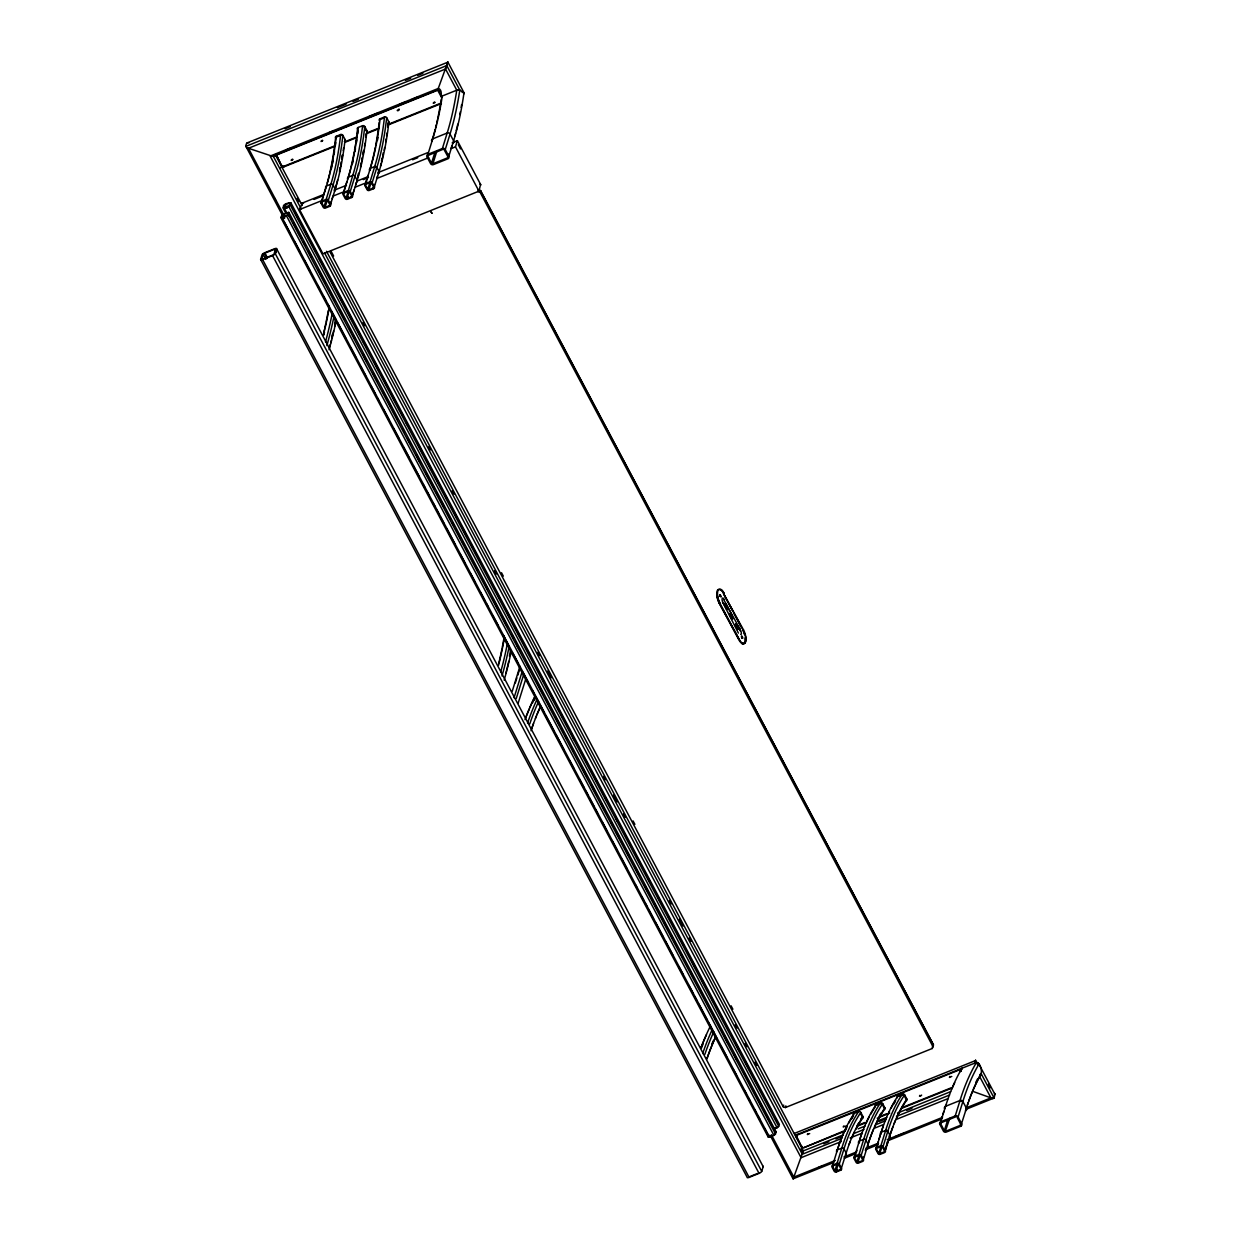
<?xml version="1.0" encoding="UTF-8"?>
<svg xmlns="http://www.w3.org/2000/svg" width="1241" height="1241" viewBox="0 0 1241 1241"><rect width="100%" height="100%" fill="white"/><g stroke="black" fill="none" stroke-linecap="round" stroke-linejoin="round"><path stroke-width="1.5" d="M334.62 145.926A673.165 197.133 68.1 0 0 335.551 138.278L335.38 137.41A1.644 1.474 17.2 0 1 336.264 136.293L340.654 134.54A1.66 1.489 17.2 0 1 342.842 135.347L345.076 139.519A678.098 198.576 68.1 0 1 335.241 189.144L330.54 204.346A1.644 1.489 17.2 0 1 329.811 206.316L325.421 208.069A1.644 1.489 17.2 0 1 323.234 207.278L321.047 203.152L325.747 187.949A1.644 1.489 17.2 0 1 326.476 185.979A671.505 196.652 68.1 0 0 336.264 136.293M980.064 1074.784L980.157 1074.318M302.308 203.183L299.515 209.589L322.986 253.878L478.964 191.161L480.546 184.428A2.358 1.024 20.4 0 0 480.019 184.056L479.74 183.901M974.976 1061.644L975.597 1060.171M793.635 1177.6L803.268 1150.996M248.976 142.793C245.547 141.49 244.617 148.331 248.448 148.268L272.973 156.459L437.608 90.267L447.861 62.081L447.365 63.415M841.382 1141.503L801.097 1157.698L270.15 156.071L438.306 88.452C443.471 89.647 439.733 99.466 442.292 95.991L456.781 90.19C460.302 87.801 465.437 96.007 463.994 92.718L447.861 62.05L447.148 63.865M770.599 1136.213L793.139 1178.95L793.852 1177.135L835.348 1160.459M807.705 1133.576C806.479 1136.058 808.775 1133.173 809.69 1133.653M843.585 1126.037C842.36 1128.519 844.656 1125.634 845.571 1126.114M919.922 1095.338C918.231 1097.54 922.125 1095.291 921.598 1095.058M949.784 1076.443C948.558 1078.925 950.87 1076.04 951.785 1076.521M719.733 594.966L719.764 596.332M741.715 637.285L741.622 636.276M741.451 636.323L742.444 638.215M431.915 213.266L430.968 211.87L431.992 213.173M975.566 1060.372L974.712 1063.118M334.031 146.717L283.91 166.868A1.644 1.489 17.2 0 1 281.723 166.092L276.743 155.59A1.644 1.489 17.2 0 1 276.65 154.442M281.723 166.092L276.743 155.59M283.91 166.868L284.127 166.185A1.644 1.489 17.2 0 1 281.94 165.394M260.626 259.447L262.068 254.762A2.637 0.853 -27.9 0 1 264.736 252.73L274.68 248.727A2.637 0.853 -27.9 0 1 276.681 248.898L763.184 1166.664L761.726 1171.349A2.637 0.853 -27.9 0 1 759.058 1173.381L749.114 1177.383A2.637 0.853 -27.9 0 1 747.113 1177.213L260.626 259.447A2.637 0.853 -27.9 0 0 262.611 259.602L272.555 255.599A2.637 0.853 -27.9 0 0 275.223 253.567L276.681 248.898M261.789 258.966L263.387 254.048M290.859 202.779C285.601 214.445 276.929 203.772 290.859 202.779L779.41 1124.408L778.185 1127.138L774.167 1128.922M283.646 207.48L284.375 205.261M280.854 217.485L282.064 214.771L288.765 212.273L776.245 1132.056L774.508 1135.127L768.334 1137.283L280.885 217.702L287.571 215.205L288.796 212.49M281.583 217.191L282.312 214.972M275.502 249.363L273.904 254.281M321.047 203.152A1.644 1.489 17.2 0 1 321.776 201.197L326.476 185.979L330.866 184.226A1.644 1.489 17.2 0 1 333.053 185.018L335.241 189.144A1.644 1.489 17.2 0 1 334.512 191.114A679.742 199.056 68.1 0 0 336.637 183.73M322.551 200.328L321.776 202.857L324.149 207.231M321.776 201.197L326.15 199.429L330.866 184.226A671.505 196.652 68.1 0 0 340.654 134.54M323.963 206.999L326.321 199.382M327.407 199.785L325.064 207.387L329.687 205.463M330.54 204.346L328.353 200.22L333.053 185.018A673.165 197.133 68.1 0 0 342.857 135.347M329.439 205.618L330.23 203.09M329.811 206.316L331.378 201.244M332.154 198.715L332.945 196.171M343.741 191.812L346.875 181.667M366.979 130.708A678.098 198.576 68.1 0 1 357.16 180.333L352.46 195.535A1.644 1.489 17.2 0 1 351.715 197.505L347.34 199.258A1.644 1.489 17.2 0 1 345.153 198.467L342.95 194.341A1.644 1.489 17.2 0 1 343.695 192.386L348.395 177.168A671.505 196.652 68.1 0 0 358.184 127.482L362.574 125.729A1.66 1.489 17.2 0 1 364.761 126.535L366.979 130.708A1.66 1.489 17.2 0 1 366.762 132.353M346.068 198.42L352.785 175.415A671.505 196.652 68.1 0 0 362.574 125.729M932.937 1046.551L480.143 192.371L477.956 191.579L478.468 189.904L480.67 190.695L933.449 1044.875L932.208 1048.505L785.367 1107.561L783.18 1106.77L330.385 252.575L331.394 250.729M349.326 190.974L346.968 198.576L351.606 196.652M347.34 199.258L348.116 196.73M352.46 195.535L350.257 191.409L354.973 176.206A673.165 197.133 68.1 0 0 364.776 126.535M351.358 196.807L352.134 194.279M351.715 197.505L354.073 189.904M355.64 184.831L356.431 182.303A1.644 1.489 17.2 0 0 357.16 180.333L354.973 176.206A1.644 1.489 17.2 0 0 352.785 175.415L348.395 177.168A1.644 1.489 17.2 0 0 347.666 179.138A673.165 197.133 68.1 0 0 350.458 169.21M379.389 120.656A1.66 1.505 17.2 0 1 379.591 119.012L384.493 116.918A1.66 1.489 17.2 0 1 386.68 117.724L388.898 121.897A678.098 198.576 68.1 0 1 379.079 171.522L374.363 186.724A1.644 1.489 17.2 0 1 373.634 188.694L369.26 190.447A1.644 1.489 17.2 0 1 367.057 189.656L364.87 185.529L368.019 175.4M364.87 185.529A1.644 1.489 17.2 0 1 365.599 183.575L370.314 168.357A671.505 196.652 68.1 0 0 380.103 118.671L379.591 119.012M366.39 182.706L365.599 185.235L367.988 189.609M366.762 181.729L365.971 184.257L370.345 182.489M367.786 189.361L374.689 166.604A671.505 196.652 68.1 0 0 384.493 116.918M371.245 182.163L368.887 189.764L373.525 187.841M374.363 186.724L372.176 182.598L376.892 167.395A673.165 197.133 68.1 0 0 386.68 117.724M373.277 187.996L374.425 184.49M373.634 188.694L374.425 186.15M376.768 178.549L377.559 176.02M398.997 108.944C398.904 112.481 395.026 109.828 399.013 109.813M463.607 93.975L463.994 92.718A821.34 240.521 68.1 0 1 453.617 140.807L448.823 156.273A2.141 1.924 17.2 0 1 447.877 158.817L433.404 164.634A2.141 1.924 17.2 0 1 430.565 163.61L426.982 156.862A2.141 1.924 17.2 0 1 427.928 154.318L432.721 138.852A811.118 237.527 68.1 0 0 442.292 95.991M428.734 153.9L427.928 156.49L431.759 163.548M431.511 163.223L434.707 152.922M436.925 150.859L432.938 163.734L447.396 157.917L448.203 155.342M427.928 154.318L442.401 148.501L447.179 133.035A811.118 237.527 68.1 0 0 456.766 90.174L445.55 69.015L446.776 65.571L245.889 146.345L282.002 214.491M448.823 156.273L445.255 149.525L450.033 134.059A813.258 238.163 68.1 0 0 459.79 90.112L446.776 65.571M448.668 154.07L447.877 156.645L444.045 149.587M451.057 148.517L451.864 145.942M478.964 191.161L455.478 146.872L457.402 140.636L456.859 141.986M480.143 192.371L480.67 190.695L478.468 189.904M512.254 691.206L519.948 666.324M515.325 682.922L516.876 677.958M517.745 675.306L519.296 670.342M514.069 697.737L521.763 672.855M516.256 698.528L523.454 675.306M518.226 702.964L526.153 677.772M768.303 1137.066L768.939 1135.003M783.18 1106.77L783.692 1105.095M785.367 1107.561L785.894 1105.871M796.443 1137.082L796.644 1136.399A1.644 1.489 17.2 0 1 797.389 1134.429L797.172 1135.112A1.644 1.489 17.2 0 0 796.443 1137.082L801.639 1146.886A1.644 1.489 17.2 0 0 803.827 1147.677L844.997 1131.125M801.639 1146.886L796.644 1136.399M803.827 1147.677L843.415 1131.156M832.711 1165.066L837.101 1163.313A1.644 1.489 17.2 0 1 839.288 1164.105L841.476 1168.231A1.644 1.489 17.2 0 1 840.746 1170.185L836.356 1171.954A1.644 1.489 17.2 0 1 834.169 1171.163L831.982 1167.036A1.644 1.489 17.2 0 1 832.711 1165.066L837.411 1149.864A679.742 199.056 68.1 0 1 854.227 1113.41L858.601 1111.657A1.66 1.489 17.2 0 1 860.804 1112.463L863.022 1116.636A1.675 1.505 17.2 0 1 862.278 1118.637A671.505 196.652 68.1 0 0 855.918 1129.201M833.502 1164.213L832.711 1166.742L835.1 1171.116M837.101 1163.313L841.801 1148.096A679.742 199.056 68.1 0 1 858.601 1111.657M834.898 1170.868L837.256 1163.267M838.342 1163.67L836 1171.271L840.374 1169.503L841.165 1166.974M836.356 1171.954L837.148 1169.425M839.288 1164.105L843.989 1148.887A678.098 198.576 68.1 0 1 860.804 1112.448M840.746 1170.185L846.176 1153.029A673.165 197.133 68.1 0 1 863.022 1116.636M884.942 1107.825A673.165 197.133 68.1 0 0 868.095 1144.218L863.395 1159.42A1.644 1.489 17.2 0 1 862.666 1161.374L858.276 1163.143A1.644 1.489 17.2 0 1 856.088 1162.352L853.901 1158.225A1.644 1.489 17.2 0 1 854.63 1156.255L859.33 1141.053A679.742 199.056 68.1 0 1 876.146 1104.599L880.521 1102.83A1.66 1.489 17.2 0 1 882.723 1103.637L885.112 1108.399A1.644 1.489 17.2 0 1 884.212 1109.811A671.505 196.652 68.1 0 0 874.936 1126.254M855.778 1154.409L854.63 1157.931L857.019 1162.305M856.197 1152.858L856.988 1150.329M854.63 1156.255L859.005 1154.502L863.72 1139.285A679.742 199.056 68.1 0 1 880.521 1102.83M856.817 1162.057L859.175 1154.456M860.261 1154.844L857.919 1162.46L862.293 1160.692L863.084 1158.163M863.395 1159.42L861.207 1155.278L865.908 1140.076A678.098 198.576 68.1 0 1 882.723 1103.637M865.427 1150.547L866.218 1148.018M863.441 1157.17L862.666 1159.715L860.277 1155.34M878.954 1139.269L880.521 1134.212A1.644 1.489 17.2 0 1 881.25 1132.242A679.742 199.056 68.1 0 1 898.05 1095.787L902.44 1094.019A1.66 1.489 17.2 0 1 904.627 1094.826L906.861 1099.014A673.165 197.133 68.1 0 0 890.014 1135.391L885.314 1150.609A1.644 1.489 17.2 0 1 884.569 1152.563L880.195 1154.332A1.644 1.489 17.2 0 1 878.008 1153.541L875.82 1149.414L876.596 1146.87M877.387 1144.342L878.163 1141.813M875.82 1149.414A1.644 1.489 17.2 0 1 876.549 1147.444L881.25 1132.242L885.64 1130.473A1.644 1.489 17.2 0 1 887.827 1131.265L890.014 1135.391A1.644 1.489 17.2 0 1 889.285 1137.361M877.325 1146.575L878.116 1144.047M876.549 1147.444L880.924 1145.676L885.64 1130.473A679.742 199.056 68.1 0 1 902.44 1094.019M878.923 1153.494L881.079 1145.645M882.18 1146.032L879.822 1153.634L884.212 1151.881L884.988 1149.337M885.314 1150.609L883.111 1146.467L887.827 1131.265A678.098 198.576 68.1 0 1 904.642 1094.826M886.57 1144.28L887.346 1141.736M885.36 1148.359L886.152 1145.831M885.36 1150.035L886.152 1147.491M886.927 1144.962L887.718 1142.434M932.208 1048.505L933.449 1044.875L480.422 190.804M939.825 1124.315A2.141 1.924 17.2 0 1 940.771 1121.771L955.229 1115.954A2.141 1.924 17.2 0 1 958.083 1116.978L961.666 1123.726A2.141 1.924 17.2 0 1 960.705 1126.27L946.247 1132.087A2.141 1.924 17.2 0 1 943.393 1131.063L939.825 1124.315L942.214 1116.59M943.005 1114.015L943.812 1111.44M940.771 1121.771L945.564 1106.305A823.497 241.157 68.1 0 1 962.008 1068.253L960.674 1071.479L962.008 1068.253M947.535 1120.375L944.339 1130.691L940.771 1123.943L941.562 1121.368M958.254 1070.347L958.471 1069.664A1.644 1.489 17.2 0 1 960.658 1070.456L960.441 1071.138A1.644 1.489 17.2 0 0 958.254 1070.347L797.172 1135.112M945.363 1131.28L949.753 1118.312M955.229 1115.954L960.022 1100.488A823.497 241.157 68.1 0 1 976.481 1062.436C980.762 1062.327 983.291 1074.008 979.723 1076.738A811.226 237.558 68.1 0 0 973.378 1089.536M958.083 1116.978L962.876 1101.512A821.309 240.506 68.1 0 1 978.932 1064.142L976.481 1062.436L795.465 1135.205M961.03 1122.81L960.239 1125.385L945.766 1131.203M960.705 1126.27L966.444 1108.26A813.274 238.163 68.1 0 1 981.057 1073.481L994.072 1098.021L991.466 1098.068L972.866 1091.382M966.739 1107.624L990.938 1097.882C996.756 1101.372 993.405 1089.645 995.111 1094.655L978.932 1064.126M330.385 252.575L331.114 250.62M932.441 1046.38L933.061 1044.705M438.306 88.452L437.608 90.267M727.598 607.919L726.559 609.222L724.201 604.77L724.697 603.669L727.598 607.919L727.102 609.021L724.744 604.569L725.24 603.467M731.942 619.368L729.584 614.915L730.08 613.83L732.966 618.08L732.485 619.166L730.127 614.729L730.623 613.628M737.868 629.327L738.348 628.225L735.991 623.773L735.51 624.875L737.868 629.327L734.967 625.076M737.325 629.528L738.348 628.225M289.386 205.292L290.13 203.074L292.845 208.193M287.323 215.003L288.067 212.785L291.666 219.595M774.787 1134.569L775.516 1132.35L773.717 1128.953M334.403 190.261L334.512 189.439M370.423 169.21L370.314 170.033M859.455 1141.906L859.33 1142.728M889.177 1136.508L889.285 1135.686M357.501 128.056L358.184 127.482A1.675 1.505 17.2 0 0 357.47 129.467A673.165 197.133 68.1 0 1 356.927 134.09M721.005 596.828L720.261 594.765L719.563 595.727M906.845 1099.014A1.66 1.505 17.2 0 1 906.644 1100.658L906.132 1100.984A671.505 196.652 68.1 0 0 896.84 1117.443M377.978 172.794L378.35 171.816M428.083 155.42L442.866 149.385M832.82 1165.919L837.458 1163.996M854.739 1157.108L859.377 1155.185M876.658 1148.297L881.296 1146.374M990.938 1097.882L979.723 1076.723L981.057 1073.481M979.723 1076.723L981.135 1073.946M246.928 142.979L447.815 62.205M285.011 128.754L290.239 126.644M337.381 107.688L346.099 104.182M353.08 101.374L358.323 99.28M405.45 80.324L410.693 78.214M417.674 75.406L422.902 73.297M445.55 69.015L248.448 148.268L283.553 214.476M285.694 150.13L290.89 148.036M329.005 132.709L334.201 130.631M368.841 116.701L377.497 113.21M400.005 104.166L405.202 102.072M412.136 99.28L417.333 97.201M277.255 154.318L436.553 90.267M336.637 136.991L341.027 135.238M380.475 119.369L383.391 118.19M280.419 167.675L334.248 146.035M344.951 141.738L355.717 137.394M366.467 133.082L377.217 128.754M387.937 124.441L439.95 103.53M344.765 142.405L357.299 137.363M366.25 133.764L378.769 128.738M387.719 125.139L441.424 103.546M284.267 207.526L288.657 205.773M301.408 203.431L323.948 194.372M334.341 190.183L346.472 185.312M356.865 181.124L367.274 176.951M379.405 172.065L427.928 152.565M452.189 142.808L457.386 140.714L480.872 184.956M314.02 199.429L322.52 196M363.334 179.604L368.437 177.541M412.648 159.763L417.752 157.716M287.71 212.645L283.057 214.491L284.856 217.904M299.515 209.589L322.815 200.204M333.565 195.892L344.331 191.564L343.695 194.046L345.882 198.172M355.081 187.236L365.847 182.908M376.597 178.58L428.595 157.685M451.895 148.315L455.478 146.872M343.695 192.386L348.069 190.618A1.644 1.489 17.2 0 1 350.257 191.409M365.599 183.575L369.989 181.806A1.644 1.489 17.2 0 1 372.176 182.598M282.203 217.237L286.593 215.484M322.133 201.88L326.523 200.111M344.052 193.069L348.442 191.3M272.725 255.057L262.347 259.183M774.275 1128.581L777.192 1127.402M769.653 1136.818L774.043 1135.05M794.457 1133.374L975.504 1060.574L977.691 1064.716M876.503 1105.297L880.893 1103.528M898.422 1096.486L902.812 1094.717M857.733 1125.401L864.899 1122.516M879.217 1116.76L886.369 1113.891M902.486 1107.406L950.808 1087.985M857.515 1126.083L866.466 1122.485M877.216 1118.172L889.735 1113.13M902.269 1108.089L952.374 1087.938M842.732 1135.05L803.361 1150.888L326.492 251.287M858.152 1128.845L864.993 1126.099M876.984 1121.275L885.547 1117.831M897.522 1113.022L950.606 1091.677M823.667 1143.799L828.864 1141.72M835.798 1138.928L840.979 1136.834M879.093 1121.523L884.29 1119.429M906.799 1110.369L911.995 1108.291M841.693 1138.416L802.322 1154.254L324.553 252.962M853.684 1133.591L863.953 1129.465M875.944 1124.641L884.507 1121.197M896.483 1116.388L949.567 1095.043M757.568 1173.49L748.85 1176.964M850.132 1137.981L862.402 1133.049M874.657 1128.116L883.421 1124.594M895.676 1119.661L948.233 1098.533M843.989 1156.984L856.088 1152.113M866.466 1147.941L878.566 1143.07M887.206 1139.595L942.54 1117.35M818.083 1167.703L823.326 1165.594M894.901 1136.818L903.619 1133.312M793.17 1178.795L833.704 1162.507M844.283 1158.256L854.847 1154.006M865.427 1149.755L876.006 1145.49M888.339 1140.541L941.205 1119.273M965.87 1109.361L994.072 1098.021M941.252 1122.655L955.71 1116.853M723.441 593.601L743.514 629.885A8.237 2.978 69.7 0 1 745.701 636.261A11.96 4.328 69.7 0 1 742.552 643.303L741.839 643.552A11.96 4.328 69.7 0 0 744.895 642.186A11.96 4.328 69.7 0 1 742.009 643.505A8.237 2.978 69.7 0 1 738.736 639.596L719.191 603.11A8.237 2.978 69.7 0 1 717.019 596.735A11.96 4.328 69.7 0 1 720.168 589.677L720.881 589.428A8.237 2.978 69.7 0 1 724.155 593.353L723.612 593.539A8.237 2.978 69.7 0 0 722.743 592.066M717.019 596.735L717.732 596.471A11.96 4.328 69.7 0 1 720.695 589.475A8.237 2.978 69.7 0 1 723.984 593.4M723.937 600.039L740.35 629.776A3.521 1.272 69.7 0 1 741.203 634.275L740.675 634.477M719.191 603.11L739.279 639.394A8.237 2.978 69.7 0 0 742.552 643.303A11.96 4.328 69.7 0 0 745.531 636.307M722.541 603.157L723.084 602.955A3.521 1.272 69.7 0 1 722.215 598.457A3.521 1.272 69.7 0 1 724.48 599.837M732.966 618.08L730.08 613.83M735.991 623.773L737.821 628.427M737.17 624.983L740.35 629.776M743.514 629.885L742.801 630.133A8.237 2.978 69.7 0 1 743.343 631.235A8.237 2.978 69.7 0 0 742.987 630.087M738.411 633.096L723.084 602.955M289.774 202.935L285.12 204.781L286.935 208.193M775.005 1131.963L776.245 1132.056M960.503 1101.388L961.31 1101.372M885.996 1131.172L887.098 1131.559M742.413 638.277L741.653 637.626M976.915 1062.327L978.932 1064.142M459.294 89.91L456.766 90.174L459.558 90.004M375.371 167.225L376.163 167.69M302.618 203.214L303.518 203.431M720.928 596.719L720.23 594.951M742.816 638.014L742.118 636.245M742.273 638.215L741.529 637.331M371.261 182.644L373.634 187.019M349.341 191.455L351.715 195.83M327.422 200.266L329.811 204.641M882.196 1146.529L884.569 1150.903M838.358 1164.151L840.746 1168.526M903.82 1094.996L906.132 1099.309M881.901 1103.807L884.212 1108.12M988.457 1084.262L990.194 1087.55M724.496 595.215L742.102 628.427M724.325 595.261L732.237 610.2M734.005 613.535L741.048 626.814M725.706 603.359L731.88 615.009M724.697 603.669L727.055 608.121M739.093 639.441L719.733 602.909A8.237 2.978 69.7 0 1 717.546 596.533A8.237 2.978 69.7 0 0 719.904 602.847M438.988 90.484L439.857 92.129M440.726 93.773L441.61 95.433M437.639 90.112L441.532 97.45M458.332 144.763L460.535 148.92M957.137 1117.365L960.813 1124.47M364.032 126.83L366.25 131.003M860.82 1114.139L862.293 1116.931A673.165 197.133 68.1 0 0 860.633 1119.429M876.549 1149.119L878.737 1153.246M330.913 250.899L333.627 256.034M501.504 572.721L503.319 576.15M633.065 820.937L634.88 824.35M731.073 1005.799L732.888 1009.228M275.207 154.536L302.199 205.463M297.219 198.234L299.019 201.647M363.024 322.365L364.823 325.762M428.828 446.496L430.627 449.894M452.251 490.707L454.066 494.104M494.616 570.627L496.416 574.025M537.88 652.239L539.695 655.651M547.793 670.947L551.407 677.757M603.684 776.37L605.484 779.767M613.597 795.078L617.211 801.872M623.509 813.786L625.324 817.183M669.488 900.501L671.288 903.898M679.401 919.209L683 926.003M689.313 937.917L691.113 941.314M735.277 1024.632L737.092 1028.029M745.189 1043.34L747.004 1046.737M755.117 1062.032L756.917 1065.445M801.081 1148.763L802.88 1152.16M273.268 156.211L301.16 208.829M294.644 211.606L302.788 226.963M304.603 230.376L309.118 238.908M310.933 242.321L312.748 245.734M314.547 249.146L316.362 252.575M320.892 261.106L322.691 264.519M330.835 279.877L336.264 290.115M338.079 293.528L346.223 308.885M348.023 312.298L352.553 320.83M354.368 324.242L356.167 327.671M357.982 331.083L359.797 334.496M364.311 343.028L366.126 346.441M374.27 361.798L379.699 372.036M381.499 375.449L389.643 390.806M391.458 394.219L395.972 402.767M397.787 406.179L399.602 409.592M401.401 413.005L403.216 416.418M407.746 424.949L409.546 428.362M417.69 443.72L423.119 453.958M424.934 457.371L433.078 472.743M434.877 476.156L439.407 484.688M441.207 488.101L443.021 491.514M444.836 494.926L446.636 498.339M451.166 506.871L452.981 510.284M453.88 511.99L456.595 517.109M461.125 525.641L466.554 535.879M471.068 544.411L472.883 547.839M474.683 551.252L476.497 554.665M478.312 558.078L480.112 561.49M484.642 570.022L486.456 573.435M494.585 588.792L500.014 599.031M504.544 607.563L509.973 617.801M514.503 626.348L516.303 629.761M518.117 633.174L519.932 636.586M521.732 639.999L523.547 643.412M528.061 651.944L529.876 655.357M538.02 670.714L543.449 680.952M547.964 689.484L553.393 699.738M557.923 708.27L559.738 711.682M561.537 715.095L563.352 718.508M565.167 721.921L566.966 725.333M571.496 733.865L576.925 744.104M581.44 752.635L586.869 762.874M591.399 771.421L596.828 781.659M601.342 790.191L603.157 793.604M604.972 797.017L606.771 800.429M615.831 817.493L620.345 826.025M624.875 834.557L630.304 844.811M634.818 853.343L640.247 863.581M644.777 872.113L646.592 875.525M648.391 878.938L650.206 882.351M658.351 897.708L663.78 907.947M668.294 916.494L673.723 926.732M678.253 935.264L683.682 945.502M688.197 954.034L690.012 957.447M691.826 960.86L696.341 969.392M701.77 979.63L705.384 986.471M711.729 998.416L717.158 1008.654M721.673 1017.186L727.102 1027.424M731.632 1035.956L733.431 1039.369M735.246 1042.781L739.776 1051.313M745.205 1061.567L749.719 1070.099M755.149 1080.337L760.578 1090.575M765.108 1099.107L770.537 1109.345M775.051 1117.877L776.866 1121.29M319.464 258.997L321.279 262.409M362.884 340.918L364.699 344.331M406.319 422.84L408.134 426.268M572.784 736.89L574.599 740.303M616.219 818.812L618.018 822.225M693.114 963.885L694.929 967.297M736.534 1045.806L738.348 1049.219M290.223 204.843L778.774 1126.471M288.548 206.115L777.099 1127.759M293.481 223.008L297.995 231.509M299.795 234.921L301.594 238.319M303.409 241.731L305.208 245.144M309.723 253.645L311.538 257.058M319.651 272.384L325.064 282.607M329.579 291.123L335.008 301.33M339.522 309.847L344.936 320.069M349.45 328.586L351.25 331.983M353.049 335.396L354.864 338.793M362.977 354.119L366.591 360.929M372.921 372.858L377.435 381.375M382.849 391.582L390.962 406.908M392.776 410.321L397.291 418.837M402.705 429.06L404.504 432.457M409.018 440.974L410.833 444.371M416.247 454.594L420.761 463.11M426.175 473.333L434.303 488.659M436.103 492.056L444.231 507.383M446.031 510.796L450.545 519.312M452.345 522.709L454.159 526.122M455.959 529.519L460.473 538.036M462.288 541.448L464.087 544.846M465.887 548.258L467.702 551.656M472.216 560.172L477.63 570.395M482.144 578.911L487.558 589.134M492.072 597.635L500.201 612.961M502 616.374L507.414 626.596M511.928 635.097L513.727 638.51M515.542 641.923L520.057 650.424M525.47 660.646L529.985 669.163M535.398 679.385L543.527 694.712M545.326 698.109L553.455 713.435M555.254 716.848L559.769 725.365M561.584 728.762L563.383 732.174M565.182 735.572L566.997 738.984M571.512 747.501L573.311 750.898M581.44 766.224L586.853 776.447M591.368 784.964L596.781 795.186M601.296 803.687L606.709 813.91M611.224 822.426L613.023 825.839M614.838 829.236L619.352 837.753M621.152 841.15L622.966 844.563M624.766 847.975L629.28 856.476M634.694 866.699L639.208 875.215M644.622 885.438L652.75 900.764M654.55 904.162L662.678 919.488M664.478 922.901L668.992 931.417M670.807 934.814L672.606 938.227M674.406 941.624L676.221 945.037M680.735 953.553L682.534 956.951M690.663 972.277L694.277 979.087M700.591 991.016L706.005 1001.239M710.519 1009.74L715.933 1019.962M720.447 1028.479L722.262 1031.892M724.061 1035.289L728.576 1043.805M733.989 1054.028L737.604 1060.838M743.917 1072.751L748.432 1081.268M753.845 1091.491L761.974 1106.817M763.773 1110.214L768.288 1118.73M770.103 1122.143L771.902 1125.54M298.383 232.827L300.182 236.224M308.311 251.551L310.11 254.963M318.239 270.29L320.038 273.687M364.265 357.144L366.079 360.542M407.606 438.88L409.406 442.277M417.534 457.603L419.334 461.016M516.83 644.932L518.629 648.329M526.758 663.656L528.557 667.069M616.125 832.246L617.925 835.658M626.053 850.985L627.853 854.382M725.349 1038.298L727.148 1041.711M735.277 1057.037L737.076 1060.435M287.431 212.738L289.246 216.136M288.16 214.553L775.609 1134.119M284.158 207.883L286.873 213.002M282.917 207.774L285.632 212.894M286.485 215.825L773.934 1135.391M771.344 1134.693L793.852 1177.135M274.354 197.877L276.154 201.29M282.219 215.127L284.018 218.54M282.095 217.594L769.544 1137.159M284.282 222.31L289.696 232.517M294.21 241.033L299.639 251.256M304.154 259.772L309.567 269.98M317.68 285.306L319.495 288.719M324.01 297.235L325.809 300.632M327.608 304.045L329.423 307.442M331.223 310.855L335.737 319.371M337.552 322.769L345.665 338.095M351.079 348.318L355.593 356.834M361.022 367.057L362.822 370.454M363.722 372.16L365.537 375.558M370.95 385.78L375.465 394.297M377.264 397.709L379.063 401.107M383.578 409.623L388.991 419.846M393.506 428.362L398.935 438.569M403.449 447.086L408.863 457.309M413.377 465.825L418.791 476.032M423.305 484.548L425.105 487.961M426.92 491.358L428.719 494.771M433.233 503.288L435.033 506.685M436.848 510.098L438.647 513.495M440.446 516.908L444.061 523.718M446.776 528.821L454.889 544.147M460.318 554.37L464.832 562.887M470.246 573.109L474.76 581.61M480.174 591.833L484.688 600.349M486.488 603.762L488.302 607.159M492.801 615.676L498.23 625.898M502.745 634.415L508.158 644.622M512.673 653.138L518.086 663.361M522.601 671.877L525.3 676.981M526.215 678.687L528.014 682.085M532.529 690.601L534.328 694.014M536.143 697.411L537.942 700.824M539.742 704.221L544.256 712.737M546.071 716.15L554.184 731.476M555.999 734.874L564.128 750.2M569.541 760.423L574.056 768.939M579.469 779.162L583.984 787.663M585.783 791.075L587.598 794.488M589.397 797.885L593.912 806.402M595.711 809.815L597.526 813.212M602.04 821.728L606.554 830.245M611.968 840.467L617.382 850.674M621.896 859.191L627.31 869.414M635.439 884.74L637.238 888.137M641.752 896.654L643.552 900.066M645.367 903.464L647.166 906.876M648.981 910.273L653.495 918.79M655.295 922.203L663.423 937.529M665.223 940.926L673.351 956.253M678.765 966.475L683.279 974.992M688.693 985.214L693.207 993.715M695.007 997.128L696.822 1000.541M698.621 1003.938L706.75 1019.264M708.549 1022.677L716.678 1038.003M721.192 1046.52L726.606 1056.727M732.919 1068.656L736.534 1075.466M744.662 1090.792L746.462 1094.19M748.276 1097.602L750.076 1101M754.59 1109.516L756.389 1112.929M758.204 1116.326L760.004 1119.739M764.518 1128.255L769.032 1136.772M276.309 252.683L274.509 249.286L264.566 253.273L267.28 258.376M275.223 253.567L761.726 1171.349M272.555 255.599L759.058 1173.381M264.736 252.73L266.551 256.127M263.232 254.296L265.931 259.4M262.611 259.602L749.114 1177.383M966.848 1106.584A811.226 237.558 68.1 0 0 965.498 1110.819A2.141 1.924 17.2 0 0 966.444 1108.26L962.876 1101.512A2.141 1.924 17.2 0 0 960.022 1100.488L945.564 1106.305A2.141 1.924 17.2 0 0 944.603 1108.865A821.309 240.506 68.1 0 1 945.735 1105.328M967.313 1105.204A811.226 237.558 68.1 0 1 968.259 1102.473M968.74 1101.124A811.226 237.558 68.1 0 1 970.741 1095.85M971.253 1094.562A811.226 237.558 68.1 0 1 972.835 1090.777M951.94 1088.791A821.309 240.506 68.1 0 1 954.701 1082.71M975.845 1082.338A812.141 237.838 68.1 0 1 977.613 1078.863M442.401 148.501A2.141 1.924 17.2 0 1 445.255 149.525M452.655 143.351A2.141 1.924 17.2 0 0 453.617 140.807L450.033 134.059A2.141 1.924 17.2 0 0 447.179 133.035L432.721 138.852A2.141 1.924 17.2 0 0 431.775 141.396A813.258 238.163 68.1 0 0 432.659 138.449M441.253 99.233A813.258 238.163 68.1 0 1 437.794 118.081M437.437 119.725A813.258 238.163 68.1 0 1 436.708 122.968M436.336 124.581A813.258 238.163 68.1 0 1 435.575 127.745M435.172 129.312A813.258 238.163 68.1 0 1 433.093 136.96M461.636 104.57A823.481 241.157 68.1 0 1 461.14 107.471M460.364 111.752A823.481 241.157 68.1 0 1 459.822 114.575M457.789 124.178A823.481 241.157 68.1 0 1 457.153 126.846M456.843 128.164A823.481 241.157 68.1 0 1 456.192 130.786M455.525 133.361A823.481 241.157 68.1 0 1 454.827 135.921M379.203 122.207A673.165 197.133 68.1 0 1 375.651 145.693M375.371 147.09A673.165 197.133 68.1 0 1 372.052 161.671M371.711 162.943A673.165 197.133 68.1 0 1 369.585 170.327A1.644 1.489 17.2 0 1 370.314 168.357L374.689 166.604A1.644 1.489 17.2 0 1 376.892 167.395L379.079 171.522A1.644 1.489 17.2 0 1 378.35 173.476A679.742 199.056 68.1 0 0 379.436 169.831M387.812 126.954A679.742 199.056 68.1 0 0 388.185 123.883A1.66 1.489 17.2 0 0 388.898 121.897M387.037 133.02A679.742 199.056 68.1 0 1 386.603 135.983M386.168 138.914A679.742 199.056 68.1 0 1 385.687 141.815M384.679 147.477A679.742 199.056 68.1 0 1 384.152 150.254M383.298 154.349A679.742 199.056 68.1 0 1 382.709 157.033M382.414 158.352A679.742 199.056 68.1 0 1 381.468 162.276M381.142 163.564A679.742 199.056 68.1 0 1 380.475 166.108M378.009 137.348A672.343 196.885 68.1 0 1 377.512 140.202M388.169 122.192A678.098 198.576 68.1 0 1 387.812 125.279M383.298 152.674A678.098 198.576 68.1 0 1 382.709 155.358M382.104 157.995A678.098 198.576 68.1 0 1 381.468 160.601M335.272 323.234A1074.566 314.687 68.1 0 1 334.62 326.367M333.596 331.006A1074.566 314.687 68.1 0 1 331.812 338.576M331.44 340.065A1074.566 314.687 68.1 0 1 330.68 343.012M330.292 344.486A1074.566 314.687 68.1 0 1 329.517 347.387M336.001 321.279A1072.938 314.206 68.1 0 1 329.036 349.714M334.124 315.571A1068.082 312.779 68.1 0 1 326.848 345.587M331.921 314.78A1066.36 312.282 68.1 0 1 325.468 341.942M329.361 306.899A1066.36 312.282 68.1 0 1 323.405 334.961M329.206 305.581A1068.082 312.779 68.1 0 1 328.632 308.854M328.338 310.483A1068.082 312.779 68.1 0 1 326.166 321.667M325.84 323.218A1068.082 312.779 68.1 0 1 324.832 327.872M324.475 329.392A1068.082 312.779 68.1 0 1 323.761 332.433M332.541 333.907A1072.938 314.206 68.1 0 1 331.812 336.916M335.225 320.969A1073.651 314.407 68.1 0 1 334.574 324.118M324.506 332.138A1068.082 312.779 68.1 0 1 323.777 335.132M845.447 1154.983A1.644 1.489 17.2 0 0 846.176 1153.029L843.989 1148.887A1.644 1.489 17.2 0 0 841.801 1148.096L837.411 1149.864A1.644 1.489 17.2 0 0 836.682 1151.834A678.098 198.576 68.1 0 1 847.138 1126.021M848.658 1123.214A678.098 198.576 68.1 0 1 853.498 1115.395M849.015 1144.605A671.505 196.652 68.1 0 1 850.302 1141.332M851.636 1138.152A671.505 196.652 68.1 0 1 854.444 1132.087M853.389 1115.116A1.66 1.489 17.2 0 1 854.227 1113.41M857.081 1125.711A672.343 196.885 68.1 0 1 858.648 1123.012M845.338 1130.629A678.92 198.824 68.1 0 1 846.765 1127.635M851.326 1119.227A678.92 198.824 68.1 0 1 852.939 1116.621M880.924 1145.676A1.644 1.489 17.2 0 1 883.111 1146.467M880.521 1134.212A678.098 198.576 68.1 0 1 882.847 1127.185M885.36 1120.545A678.098 198.576 68.1 0 1 886.695 1117.365M888.075 1114.278A678.098 198.576 68.1 0 1 889.502 1111.284M890.976 1108.384A678.098 198.576 68.1 0 1 895.676 1100.271M890.418 1133.809A671.505 196.652 68.1 0 1 892.853 1126.983M894.125 1123.71A671.505 196.652 68.1 0 1 895.459 1120.53M897.336 1097.758A1.66 1.489 17.2 0 1 898.05 1095.787M893.582 1104.304A678.92 198.824 68.1 0 1 895.149 1101.605M356.725 135.61A673.165 197.133 68.1 0 1 355.686 143.072M355.469 144.53A673.165 197.133 68.1 0 1 354.507 150.301M354.259 151.712A673.165 197.133 68.1 0 1 352.025 162.68M351.73 163.998A673.165 197.133 68.1 0 1 350.784 167.923M366.079 134.23A679.742 199.056 68.1 0 1 365.723 137.301M364.916 143.32A679.742 199.056 68.1 0 1 364.466 146.267M363.768 150.626A679.742 199.056 68.1 0 1 363.024 154.892M362.232 159.065A679.742 199.056 68.1 0 1 361.674 161.811M361.395 163.16A679.742 199.056 68.1 0 1 360.495 167.163M358.556 174.919A679.742 199.056 68.1 0 1 357.873 177.416M358.013 130.724A673.165 197.133 68.1 0 1 357.656 133.795M356.85 139.814A673.165 197.133 68.1 0 1 356.415 142.777M355.484 148.579A673.165 197.133 68.1 0 1 354.988 151.418M353.065 161.051A673.165 197.133 68.1 0 1 352.46 163.719M363.535 150.378A678.098 198.576 68.1 0 1 363.024 153.217M362.232 157.39A678.098 198.576 68.1 0 1 361.674 160.136M361.1 162.835A678.098 198.576 68.1 0 1 360.495 165.503M358.556 173.244A678.098 198.576 68.1 0 1 357.873 175.741M989.697 1086.79A4.948 2.156 20.4 0 1 990.147 1087.768M762.734 1166.168A2.637 0.853 -27.9 0 1 763.184 1166.664M701.103 1047.466A1074.566 314.687 68.1 0 1 710.504 1025.857M700.855 1048.149A1072.938 314.206 68.1 0 1 702.84 1043.138M703.337 1041.913A1072.938 314.206 68.1 0 1 706.47 1034.715M706.781 1059.1A1066.36 312.282 68.1 0 1 707.711 1056.479M708.177 1055.176A1066.36 312.282 68.1 0 1 715.235 1037.91M707.06 1058.449A1068.082 312.779 68.1 0 1 715.437 1037.104M704.857 1054.323A1072.938 314.206 68.1 0 1 713.777 1031.767M702.67 1053.531A1074.566 314.687 68.1 0 1 711.589 1030.976M701.46 1048.149A1073.651 314.407 68.1 0 1 702.933 1044.348M711.745 1044.395A1067.276 312.546 68.1 0 1 713.28 1040.765M462.272 91.85A4.948 2.156 20.4 0 1 462.304 92.268M802.415 1146.808A1.644 1.489 17.2 0 1 801.857 1146.203M508.732 661.391A1074.566 314.687 68.1 0 1 508.034 664.447M507.678 665.967A1074.566 314.687 68.1 0 1 506.949 668.961M506.576 670.45A1074.566 314.687 68.1 0 1 505.816 673.398M511.137 651.665A1072.938 314.206 68.1 0 1 504.172 680.099M509.244 645.956A1068.082 312.779 68.1 0 1 501.985 675.973M507.057 645.18A1066.36 312.282 68.1 0 1 500.604 672.327M504.498 637.285A1066.36 312.282 68.1 0 1 498.541 665.347M504.342 635.966A1068.082 312.779 68.1 0 1 502.264 647.306M501.953 648.903A1068.082 312.779 68.1 0 1 500.976 653.604M500.635 655.17A1068.082 312.779 68.1 0 1 498.898 662.818M510.361 651.354A1073.651 314.407 68.1 0 1 509.384 656.07M525.021 719.656A1074.566 314.687 68.1 0 1 535.367 695.472M525.719 717.763A1072.938 314.206 68.1 0 1 526.696 715.25M527.208 713.994A1072.938 314.206 68.1 0 1 529.24 709.092M529.752 707.882A1072.938 314.206 68.1 0 1 534.638 697.442M531.644 728.715A1066.36 312.282 68.1 0 1 533.521 723.503M535.46 718.415A1066.36 312.282 68.1 0 1 536.469 715.933M536.965 714.707A1066.36 312.282 68.1 0 1 540.099 707.51M531.024 730.747A1068.082 312.779 68.1 0 1 540.3 706.718M529.736 723.937A1072.938 314.206 68.1 0 1 538.641 701.382M527.534 723.146A1074.566 314.687 68.1 0 1 536.453 700.591M533.692 700.56A1072.938 314.206 68.1 0 1 535.367 697.147M532.436 703.042A1073.651 314.407 68.1 0 1 534.064 699.567M859.005 1154.502A1.644 1.489 17.2 0 1 861.207 1155.278M873.555 1129.341A671.505 196.652 68.1 0 0 867.366 1146.172A1.644 1.489 17.2 0 0 868.095 1144.202L865.908 1140.076A1.644 1.489 17.2 0 0 863.72 1139.285L859.33 1141.053A1.644 1.489 17.2 0 0 858.601 1143.023M859.749 1139.471A678.098 198.576 68.1 0 1 862.169 1132.63M866.156 1123.089A678.098 198.576 68.1 0 1 869.057 1117.195M870.577 1114.402A678.098 198.576 68.1 0 1 875.417 1106.584A1.66 1.489 17.2 0 1 876.146 1104.599M879.357 1115.907A673.165 197.133 68.1 0 1 880.924 1113.224M326.15 199.429A1.644 1.489 17.2 0 1 328.353 200.22M343.602 147.632A679.742 199.056 68.1 0 1 343.199 150.642M342.563 155.078A679.742 199.056 68.1 0 1 341.864 159.437M341.12 163.703A679.742 199.056 68.1 0 1 340.592 166.496M340.313 167.876A679.742 199.056 68.1 0 1 339.476 171.972M337.63 179.898A679.742 199.056 68.1 0 1 336.978 182.458M334.418 147.431A673.165 197.133 68.1 0 1 329.811 172.825M329.501 174.128A673.165 197.133 68.1 0 1 327.19 183.063M345.06 139.519A1.66 1.489 17.2 0 1 344.346 141.505M335.737 142.606A673.165 197.133 68.1 0 1 335.349 145.631M334.512 151.588A673.165 197.133 68.1 0 1 334.046 154.504M331.999 165.798A673.165 197.133 68.1 0 1 331.44 168.512M333.177 160.647A672.343 196.885 68.1 0 1 332.635 163.424M342.33 154.861A678.098 198.576 68.1 0 1 341.864 157.762M341.104 162.028A678.098 198.576 68.1 0 1 340.592 164.82M340.034 167.582A678.098 198.576 68.1 0 1 339.476 170.296M276.526 156.273A1.644 1.489 17.2 0 1 276.898 154.504M745.267 637.145A11.96 4.328 69.7 0 1 745.189 641.721M720.338 589.63A8.237 2.978 69.7 0 1 720.912 590.002M721.517 590.545A8.237 2.978 69.7 0 1 722.122 591.228M744.011 632.336A8.237 2.978 69.7 0 1 744.786 634.725M719.361 603.048A8.237 2.978 69.7 0 1 717.189 596.673M739.807 629.978A3.521 1.272 69.7 0 1 740.225 630.862M745.221 638.526A11.96 4.328 69.7 0 1 745.236 640.294M744.057 632.972A8.237 2.978 69.7 0 1 744.616 634.771M292.69 159.655C288.703 162.121 293.465 157.716 292.69 159.655M322.551 140.76C318.565 143.211 323.327 138.821 322.551 140.76M434.784 102.522C430.782 104.989 435.56 100.583 434.784 102.522"/></g></svg>
